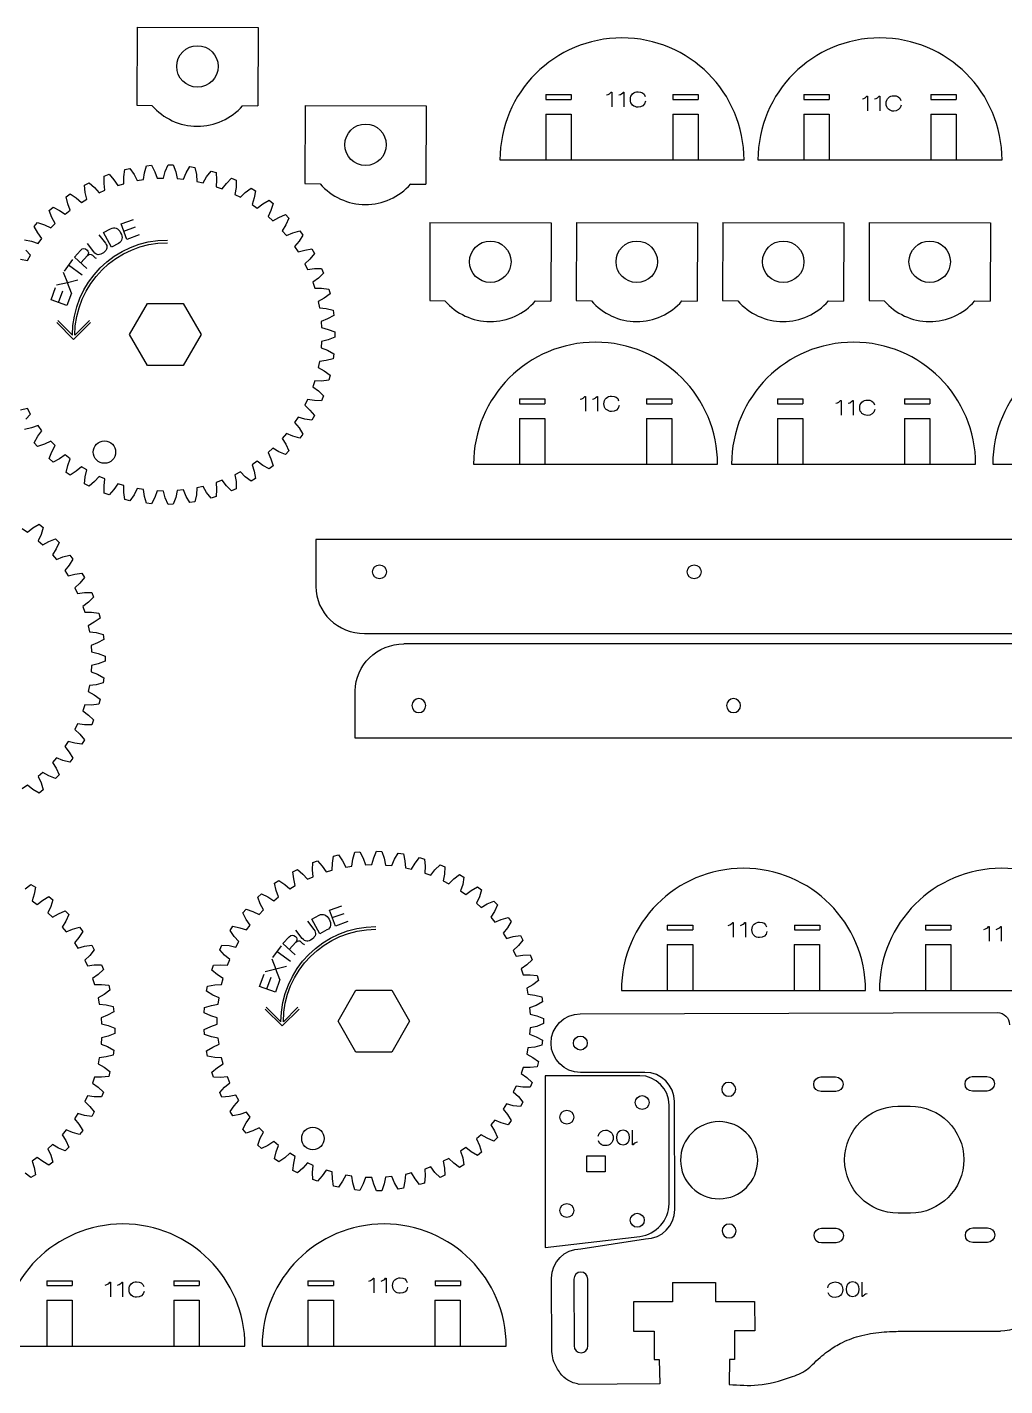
# Model space of a CAD drawing. Header units: millimetres. Extents: x -1146 to -38, y -868 to -122.
# Drawn here: x -364.8 to -164.6, y -868 to -589.7 of the extents above; entities that cross this region are included whole.
import ezdxf

# ---------------------------------------------------------------- set-up
doc = ezdxf.new("R2010")
doc.units = ezdxf.units.MM
doc.layers.add('CUTS', color=1, linetype='Continuous', true_color=0xff0000)
doc.layers.add('TEXT', color=5, linetype='Continuous', true_color=0x0000ff)

msp = doc.modelspace()

# ---------------------------------------------------------------- linework, layer by layer
at = {"layer": 'CUTS', "color": 1, "lineweight": 25, "true_color": 0xff0000}
for p, q in [((-342.33, -589.71), (-342.38, -605.71)), ((-342.33, -589.71), (-317.53, -589.79)), ((-317.53, -589.79), (-317.59, -605.79)), ((-258.59, -603.51), (-253.39, -603.51)), ((-258.59, -603.51), (-258.59, -604.51)), ((-258.19, -603.51), (-253.79, -603.51)), ((-253.39, -603.51), (-253.39, -604.51)), ((-232.56, -603.51), (-227.36, -603.51)), ((-232.56, -603.51), (-232.56, -604.51)), ((-232.16, -603.51), (-227.76, -603.51)), ((-227.36, -603.51), (-227.36, -604.51)), ((-205.74, -603.51), (-200.54, -603.51)), ((-205.74, -603.51), (-205.74, -604.51)), ((-205.34, -603.51), (-200.94, -603.51)), ((-200.54, -603.51), (-200.54, -604.51)), ((-179.71, -603.51), (-174.51, -603.51)), ((-179.71, -603.51), (-179.71, -604.51)), ((-179.31, -603.51), (-174.91, -603.51)), ((-174.51, -603.51), (-174.51, -604.51)), ((-342.38, -605.71), (-339.26, -605.72)), ((-320.71, -605.78), (-317.59, -605.79)), ((-307.89, -605.75), (-307.95, -621.75)), ((-307.89, -605.75), (-283.1, -605.84)), ((-283.1, -605.84), (-283.15, -621.84)), ((-258.59, -604.51), (-253.39, -604.51)), ((-258.19, -604.51), (-253.79, -604.51)), ((-232.56, -604.51), (-227.36, -604.51)), ((-232.16, -604.51), (-227.76, -604.51)), ((-205.74, -604.51), (-200.54, -604.51)), ((-205.34, -604.51), (-200.94, -604.51)), ((-179.71, -604.51), (-174.51, -604.51)), ((-179.31, -604.51), (-174.91, -604.51)), ((-258.59, -607.51), (-253.39, -607.51)), ((-258.59, -607.51), (-258.59, -616.89)), ((-258.19, -607.51), (-253.79, -607.51)), ((-253.39, -607.51), (-253.39, -616.89)), ((-232.59, -607.51), (-227.39, -607.51)), ((-232.59, -607.51), (-232.59, -616.89)), ((-232.19, -607.51), (-227.79, -607.51)), ((-227.39, -607.51), (-227.39, -616.89)), ((-205.74, -607.51), (-200.54, -607.51)), ((-205.74, -607.51), (-205.74, -616.89)), ((-205.34, -607.51), (-200.94, -607.51)), ((-200.54, -607.51), (-200.54, -616.89)), ((-179.74, -607.51), (-174.54, -607.51)), ((-179.74, -607.51), (-179.74, -616.89)), ((-179.34, -607.51), (-174.94, -607.51)), ((-174.54, -607.51), (-174.54, -616.89)), ((-267.99, -616.9), (-217.99, -616.9)), ((-215.14, -616.9), (-165.14, -616.9)), ((-307.95, -621.75), (-304.83, -621.76)), ((-286.28, -621.83), (-283.15, -621.84)), ((-282.33, -629.71), (-282.38, -645.71)), ((-282.33, -629.71), (-257.53, -629.79)), ((-257.53, -629.79), (-257.59, -645.79)), ((-252.33, -629.71), (-252.38, -645.71)), ((-252.33, -629.71), (-227.53, -629.79)), ((-227.53, -629.79), (-227.59, -645.79)), ((-222.33, -629.71), (-222.38, -645.71)), ((-222.33, -629.71), (-197.53, -629.79)), ((-197.53, -629.79), (-197.59, -645.79)), ((-192.33, -629.71), (-192.38, -645.71)), ((-192.33, -629.71), (-167.53, -629.79)), ((-167.53, -629.79), (-167.59, -645.79)), ((-282.38, -645.71), (-279.26, -645.72)), ((-260.71, -645.78), (-257.59, -645.79)), ((-252.38, -645.71), (-249.26, -645.72)), ((-230.71, -645.78), (-227.59, -645.79)), ((-222.38, -645.71), (-219.26, -645.72)), ((-200.71, -645.78), (-197.59, -645.79)), ((-192.38, -645.71), (-189.26, -645.72)), ((-170.71, -645.78), (-167.59, -645.79)), ((-264, -665.83), (-258.8, -665.83)), ((-264, -665.83), (-264, -666.83)), ((-264, -666.83), (-258.8, -666.83)), ((-263.6, -665.83), (-259.2, -665.83)), ((-263.6, -666.83), (-259.2, -666.83)), ((-258.8, -665.83), (-258.8, -666.83)), ((-237.97, -665.83), (-232.77, -665.83)), ((-237.97, -665.83), (-237.97, -666.83)), ((-237.97, -666.83), (-232.77, -666.83)), ((-237.57, -665.83), (-233.17, -665.83)), ((-237.57, -666.83), (-233.17, -666.83)), ((-232.77, -665.83), (-232.77, -666.83)), ((-211.14, -665.83), (-205.94, -665.83)), ((-211.14, -665.83), (-211.14, -666.83)), ((-211.14, -666.83), (-205.94, -666.83)), ((-210.74, -665.83), (-206.34, -665.83)), ((-210.74, -666.83), (-206.34, -666.83)), ((-205.94, -665.83), (-205.94, -666.83)), ((-185.11, -665.83), (-179.91, -665.83)), ((-185.11, -665.83), (-185.11, -666.83)), ((-185.11, -666.83), (-179.91, -666.83)), ((-184.71, -665.83), (-180.31, -665.83)), ((-184.71, -666.83), (-180.31, -666.83)), ((-179.91, -665.83), (-179.91, -666.83)), ((-264, -669.83), (-258.8, -669.83)), ((-264, -669.83), (-264, -679.21)), ((-263.6, -669.83), (-259.2, -669.83)), ((-258.8, -669.83), (-258.8, -679.21)), ((-238, -669.83), (-232.8, -669.83)), ((-238, -669.83), (-238, -679.21)), ((-237.6, -669.83), (-233.2, -669.83)), ((-232.8, -669.83), (-232.8, -679.21)), ((-211.14, -669.83), (-205.94, -669.83)), ((-211.14, -669.83), (-211.14, -679.21)), ((-210.74, -669.83), (-206.34, -669.83)), ((-205.94, -669.83), (-205.94, -679.21)), ((-185.14, -669.83), (-179.94, -669.83)), ((-185.14, -669.83), (-185.14, -679.21)), ((-184.74, -669.83), (-180.34, -669.83)), ((-179.94, -669.83), (-179.94, -679.21)), ((-273.4, -679.22), (-223.4, -679.22)), ((-220.54, -679.22), (-170.54, -679.22)), ((-167.03, -679.22), (-117.03, -679.22)), ((-55.74, -716.01), (-287.65, -716.01)), ((-233.7, -773.58), (-228.5, -773.58)), ((-233.7, -773.58), (-233.7, -774.58)), ((-233.7, -774.58), (-228.5, -774.58)), ((-233.3, -773.58), (-228.9, -773.58)), ((-233.3, -774.58), (-228.9, -774.58)), ((-228.5, -773.58), (-228.5, -774.58)), ((-207.67, -773.58), (-202.47, -773.58)), ((-207.67, -773.58), (-207.67, -774.58)), ((-207.67, -774.58), (-202.47, -774.58)), ((-207.27, -773.58), (-202.87, -773.58)), ((-207.27, -774.58), (-202.87, -774.58)), ((-202.47, -773.58), (-202.47, -774.58)), ((-180.84, -773.58), (-175.64, -773.58)), ((-180.84, -773.58), (-180.84, -774.58)), ((-180.84, -774.58), (-175.64, -774.58)), ((-180.44, -773.58), (-176.04, -773.58)), ((-180.44, -774.58), (-176.04, -774.58)), ((-175.64, -773.58), (-175.64, -774.58)), ((-233.7, -777.58), (-228.5, -777.58)), ((-233.7, -777.58), (-233.7, -786.96)), ((-233.3, -777.58), (-228.9, -777.58)), ((-228.5, -777.58), (-228.5, -786.96)), ((-207.7, -777.58), (-202.5, -777.58)), ((-207.7, -777.58), (-207.7, -786.96)), ((-207.3, -777.58), (-202.9, -777.58)), ((-202.5, -777.58), (-202.5, -786.96)), ((-180.84, -777.58), (-175.64, -777.58)), ((-180.84, -777.58), (-180.84, -786.96)), ((-180.44, -777.58), (-176.04, -777.58)), ((-175.64, -777.58), (-175.64, -786.96)), ((-243.1, -786.97), (-193.1, -786.97)), ((-190.24, -786.97), (-140.24, -786.97)), ((-251.54, -791.76), (-166.09, -791.53)), ((-360.82, -846.42), (-355.62, -846.42)), ((-360.82, -846.42), (-360.82, -847.42)), ((-360.82, -847.42), (-355.62, -847.42)), ((-360.42, -846.42), (-356.02, -846.42)), ((-360.42, -847.42), (-356.02, -847.42)), ((-355.62, -846.42), (-355.62, -847.42)), ((-334.79, -846.42), (-329.59, -846.42)), ((-334.79, -846.42), (-334.79, -847.42)), ((-334.79, -847.42), (-329.59, -847.42)), ((-334.39, -846.42), (-329.99, -846.42)), ((-334.39, -847.42), (-329.99, -847.42)), ((-329.59, -846.42), (-329.59, -847.42)), ((-307.31, -846.42), (-302.11, -846.42)), ((-307.31, -846.42), (-307.31, -847.42)), ((-307.31, -847.42), (-302.11, -847.42)), ((-306.91, -846.42), (-302.51, -846.42)), ((-306.91, -847.42), (-302.51, -847.42)), ((-302.11, -846.42), (-302.11, -847.42)), ((-281.28, -846.42), (-276.08, -846.42)), ((-281.28, -846.42), (-281.28, -847.42)), ((-281.28, -847.42), (-276.08, -847.42)), ((-280.88, -846.42), (-276.48, -846.42)), ((-280.88, -847.42), (-276.48, -847.42)), ((-276.08, -846.42), (-276.08, -847.42)), ((-232.62, -846.79), (-223.82, -846.76)), ((-232.62, -846.78), (-232.61, -850.73)), ((-223.82, -846.76), (-223.81, -850.7)), ((-360.82, -850.42), (-355.62, -850.42)), ((-360.82, -850.42), (-360.82, -859.8)), ((-360.42, -850.42), (-356.02, -850.42)), ((-355.62, -850.42), (-355.62, -859.8)), ((-334.82, -850.42), (-329.62, -850.42)), ((-334.82, -850.42), (-334.82, -859.8)), ((-334.42, -850.42), (-330.02, -850.42)), ((-329.62, -850.42), (-329.62, -859.8)), ((-307.31, -850.42), (-302.11, -850.42)), ((-307.31, -850.42), (-307.31, -859.8)), ((-306.91, -850.42), (-302.51, -850.42)), ((-302.11, -850.42), (-302.11, -859.8)), ((-281.31, -850.42), (-276.11, -850.42)), ((-281.31, -850.42), (-281.31, -859.8)), ((-280.91, -850.42), (-276.51, -850.42)), ((-276.11, -850.42), (-276.11, -859.8)), ((-232.61, -850.73), (-240.61, -850.76)), ((-240.61, -850.76), (-240.6, -856.76)), ((-223.81, -850.7), (-215.81, -850.67)), ((-215.81, -850.67), (-215.8, -856.68)), ((-240.6, -856.76), (-236.43, -856.75)), ((-236.43, -856.75), (-236.43, -862.59)), ((-215.8, -856.68), (-219.95, -856.7)), ((-219.95, -856.7), (-219.95, -862.55)), ((-185.99, -856.79), (-165.45, -856.77)), ((-370.22, -859.81), (-320.22, -859.81)), ((-316.71, -859.81), (-266.71, -859.81)), ((-257.38, -860.95), (-257.39, -860.51)), ((-219.95, -862.55), (-220.98, -862.57)), ((-236.43, -862.59), (-235.38, -862.59)), ((-235.38, -862.59), (-235.25, -867.55)), ((-220.98, -862.57), (-221, -867.67)), ((-243.95, -867.62), (-251.79, -867.66)), ((-235.25, -867.55), (-243.95, -867.62))]:
    msp.add_line(p, q, dxfattribs=at)
for points in [[(-365.41, -633.25), (-363.96, -633.54), (-362.61, -634), (-361.85, -632.98), (-362.68, -631.82), (-363.37, -630.52), (-362.69, -629.71), (-361.29, -630.19), (-360.02, -630.82), (-359.13, -629.91), (-359.8, -628.66), (-360.32, -627.27), (-359.54, -626.56), (-358.21, -627.22), (-357.03, -628), (-356.03, -627.21), (-356.54, -625.88), (-356.88, -624.44), (-356.01, -623.84), (-354.78, -624.65), (-353.71, -625.59), (-352.62, -624.92), (-352.95, -623.54), (-353.1, -622.07), (-352.17, -621.58), (-351.05, -622.55), (-350.11, -623.62), (-348.94, -623.1), (-349.09, -621.69), (-349.06, -620.21), (-348.07, -619.84), (-347.08, -620.95), (-346.28, -622.12), (-345.06, -621.76), (-345.03, -620.34), (-344.81, -618.87), (-343.78, -618.64), (-342.94, -619.86), (-342.3, -621.13), (-341.04, -620.92), (-340.83, -619.52), (-340.42, -618.1), (-339.37, -617.99), (-338.69, -619.31), (-338.22, -620.65), (-336.94, -620.61), (-336.55, -619.24), (-335.96, -617.88), (-334.91, -617.92), (-334.41, -619.31), (-334.11, -620.7), (-332.84, -620.82), (-332.28, -619.52), (-331.52, -618.25), (-330.48, -618.41), (-330.16, -619.86), (-330.05, -621.28), (-328.8, -621.56), (-328.08, -620.34), (-327.16, -619.17), (-326.15, -619.47), (-326.02, -620.95), (-326.09, -622.37), (-324.89, -622.81), (-324.01, -621.69), (-322.96, -620.65), (-321.99, -621.07), (-322.05, -622.55), (-322.3, -623.95), (-321.16, -624.54), (-320.16, -623.54), (-318.98, -622.65), (-318.07, -623.19), (-318.32, -624.65), (-318.74, -626.01), (-317.7, -626.74), (-316.57, -625.88), (-315.28, -625.14), (-314.46, -625.8), (-314.89, -627.22), (-315.48, -628.51), (-314.54, -629.37), (-313.31, -628.66), (-311.94, -628.09), (-311.21, -628.85), (-311.82, -630.19), (-312.57, -631.4), (-311.74, -632.37), (-310.43, -631.82), (-309, -631.44), (-308.37, -632.28), (-309.15, -633.54), (-310.05, -634.64), (-309.35, -635.71), (-307.98, -635.34), (-306.51, -635.13), (-305.99, -636.05), (-306.93, -637.2), (-307.96, -638.18), (-307.4, -639.33), (-306, -639.13), (-304.52, -639.12), (-304.12, -640.1), (-305.19, -641.12), (-306.34, -641.95), (-305.94, -643.17), (-304.52, -643.15), (-303.05, -643.33), (-302.78, -644.35), (-303.98, -645.22), (-305.22, -645.91), (-304.98, -647.16), (-303.57, -647.33), (-302.13, -647.69), (-302, -648.74), (-303.29, -649.45), (-304.62, -649.97), (-304.53, -651.24), (-303.16, -651.59), (-301.78, -652.13)], [(-366.18, -637.2), (-364.79, -637.49), (-364.16, -636.38), (-365.13, -635.34)], [(-340.2, -659.01), (-343.87, -652.66), (-340.2, -646.31), (-332.87, -646.31), (-329.2, -652.66), (-332.87, -659.01), (-340.2, -659.01), (-340.2, -659.01)], [(-301.78, -652.13), (-301.78, -653.19), (-303.16, -653.73), (-304.53, -654.07), (-304.62, -655.35), (-303.29, -655.87), (-302, -656.58), (-302.13, -657.63), (-303.57, -657.99), (-304.98, -658.16), (-305.22, -659.41), (-303.98, -660.09), (-302.78, -660.97), (-303.05, -661.99), (-304.52, -662.17), (-305.94, -662.15), (-306.34, -663.36), (-305.19, -664.2), (-304.12, -665.22), (-304.52, -666.2), (-306, -666.18), (-307.4, -665.99), (-307.96, -667.14), (-306.93, -668.11), (-305.99, -669.26), (-306.51, -670.18), (-307.98, -669.98), (-309.35, -669.6), (-310.05, -670.67), (-309.15, -671.78), (-308.37, -673.03), (-309, -673.88), (-310.43, -673.49), (-311.74, -672.94), (-312.57, -673.92), (-311.82, -675.12), (-311.21, -676.47), (-311.94, -677.23), (-313.31, -676.66), (-314.54, -675.95), (-315.48, -676.81), (-314.89, -678.1), (-314.46, -679.52), (-315.28, -680.18), (-316.57, -679.44), (-317.7, -678.57), (-318.74, -679.31), (-318.32, -680.66), (-318.07, -682.12), (-318.98, -682.67), (-320.16, -681.77), (-321.16, -680.77), (-322.3, -681.36), (-322.05, -682.76), (-321.99, -684.24), (-322.96, -684.67), (-324.01, -683.63), (-324.89, -682.51), (-326.09, -682.95), (-326.02, -684.37), (-326.15, -685.84), (-327.16, -686.14), (-328.08, -684.98), (-328.8, -683.76), (-330.05, -684.04), (-330.16, -685.46), (-330.48, -686.9), (-331.52, -687.07), (-332.28, -685.8), (-332.84, -684.49), (-334.11, -684.62), (-334.41, -686), (-334.91, -687.4), (-335.96, -687.43), (-336.55, -686.07), (-336.94, -684.71), (-338.22, -684.66), (-338.69, -686), (-339.37, -687.32), (-340.42, -687.22), (-340.83, -685.8), (-341.04, -684.39), (-342.3, -684.19), (-342.94, -685.46), (-343.78, -686.68), (-344.81, -686.44), (-345.03, -684.98), (-345.06, -683.56), (-346.28, -683.2), (-347.08, -684.37), (-348.07, -685.47), (-349.06, -685.11), (-349.09, -683.63), (-348.94, -682.22), (-350.11, -681.7), (-351.05, -682.76), (-352.17, -683.73), (-353.1, -683.24), (-352.95, -681.77), (-352.62, -680.39), (-353.71, -679.73), (-354.78, -680.66), (-356.01, -681.48), (-356.88, -680.88), (-356.54, -679.44), (-356.03, -678.11), (-357.03, -677.31), (-358.21, -678.1), (-359.54, -678.76), (-360.32, -678.05), (-359.8, -676.66), (-359.13, -675.41), (-360.02, -674.49), (-361.29, -675.12), (-362.69, -675.6), (-363.37, -674.8), (-362.68, -673.49), (-361.85, -672.34), (-362.61, -671.31), (-363.96, -671.78), (-365.41, -672.07)], [(-365.13, -669.98), (-364.16, -668.94), (-364.79, -667.83), (-366.18, -668.11)], [(-365.85, -692.38), (-364.8, -693.11), (-363.67, -692.25), (-362.39, -691.51), (-361.57, -692.17), (-362, -693.59), (-362.59, -694.88), (-361.64, -695.74), (-360.41, -695.03), (-359.05, -694.46), (-358.31, -695.22), (-358.92, -696.56), (-359.67, -697.77), (-358.84, -698.74), (-357.54, -698.2), (-356.11, -697.81), (-355.47, -698.65), (-356.25, -699.91), (-357.15, -701.01), (-356.45, -702.08), (-355.08, -701.71), (-353.62, -701.51), (-353.1, -702.43), (-354.03, -703.57), (-355.07, -704.55), (-354.51, -705.7), (-353.1, -705.5), (-351.62, -705.49), (-351.23, -706.47), (-352.3, -707.49), (-353.45, -708.33), (-353.05, -709.54), (-351.63, -709.52), (-350.16, -709.7), (-349.89, -710.72), (-351.08, -711.59), (-352.33, -712.28), (-352.08, -713.53), (-350.67, -713.7), (-349.24, -714.06), (-349.1, -715.11), (-350.4, -715.82), (-351.72, -716.34), (-351.64, -717.61), (-350.26, -717.96), (-348.89, -718.5)], [(-94.32, -694.6), (-101.93, -694.6), (-305.71, -694.6)], [(-295.71, -713.88), (-63.8, -713.88), (-63.8, -707.19), (-63.8, -707.18)], [(-348.89, -718.5), (-348.89, -719.56), (-350.26, -720.1), (-351.64, -720.44), (-351.72, -721.72), (-350.4, -722.24), (-349.1, -722.95), (-349.24, -724), (-350.67, -724.36), (-352.08, -724.53), (-352.33, -725.78), (-351.08, -726.46), (-349.89, -727.34), (-350.16, -728.36), (-351.63, -728.54), (-353.05, -728.52), (-353.45, -729.73), (-352.3, -730.57), (-351.23, -731.59), (-351.62, -732.57), (-353.1, -732.55), (-354.51, -732.36), (-355.07, -733.51), (-354.03, -734.48), (-353.1, -735.63), (-353.62, -736.55), (-355.08, -736.35), (-356.45, -735.98), (-357.15, -737.05), (-356.25, -738.15), (-355.47, -739.4), (-356.11, -740.25), (-357.54, -739.86), (-358.84, -739.31), (-359.67, -740.29), (-358.92, -741.49), (-358.31, -742.84), (-359.05, -743.6), (-360.41, -743.03), (-361.64, -742.32), (-362.59, -743.18), (-362, -744.47), (-361.57, -745.89), (-362.39, -746.55), (-363.67, -745.81), (-364.8, -744.95), (-365.85, -745.68)], [(-86.26, -735.29), (-93.87, -735.29), (-297.65, -735.29)], [(-259.07, -792.73), (-259.07, -793.78), (-260.45, -794.33), (-261.83, -794.67), (-261.91, -795.94), (-260.59, -796.46), (-259.29, -797.18), (-259.42, -798.22), (-260.86, -798.59), (-262.27, -798.75), (-262.51, -800.01), (-261.27, -800.69), (-260.07, -801.56), (-260.34, -802.59), (-261.81, -802.76), (-263.23, -802.74), (-263.64, -803.96), (-262.49, -804.79), (-261.42, -805.81), (-261.81, -806.79), (-263.29, -806.78), (-264.7, -806.58), (-265.25, -807.73), (-264.22, -808.71), (-263.29, -809.86), (-263.81, -810.78), (-265.27, -810.58), (-266.64, -810.2), (-267.34, -811.27), (-266.44, -812.37), (-265.66, -813.63), (-266.29, -814.47), (-267.72, -814.09), (-269.03, -813.54), (-269.86, -814.51), (-269.11, -815.72), (-268.5, -817.07), (-269.23, -817.82), (-270.6, -817.26), (-271.83, -816.55), (-272.78, -817.4), (-272.19, -818.7), (-271.75, -820.11), (-272.58, -820.77), (-273.86, -820.03), (-274.99, -819.17), (-276.04, -819.9), (-275.62, -821.26), (-275.37, -822.72), (-276.27, -823.26), (-277.45, -822.37), (-278.46, -821.37), (-279.59, -821.96), (-279.35, -823.36), (-279.29, -824.84), (-280.25, -825.26), (-281.31, -824.23), (-282.18, -823.11), (-283.38, -823.55), (-283.32, -824.97), (-283.45, -826.44), (-284.46, -826.74), (-285.37, -825.58), (-286.09, -824.35), (-287.34, -824.64), (-287.46, -826.05), (-287.77, -827.5), (-288.82, -827.67), (-289.57, -826.39), (-290.13, -825.09), (-291.41, -825.21), (-291.71, -826.6), (-292.2, -827.99), (-293.26, -828.03), (-293.85, -826.67), (-294.23, -825.3), (-295.51, -825.26), (-295.99, -826.6), (-296.66, -827.92), (-297.71, -827.82), (-298.12, -826.39), (-298.33, -824.99), (-299.59, -824.78), (-300.23, -826.05), (-301.07, -827.27), (-302.1, -827.04), (-302.32, -825.58), (-302.35, -824.16), (-303.58, -823.79), (-304.38, -824.97), (-305.36, -826.07), (-306.35, -825.71), (-306.38, -824.23), (-306.23, -822.81), (-307.4, -822.3), (-308.34, -823.36), (-309.46, -824.33), (-310.4, -823.84), (-310.24, -822.37), (-309.91, -820.99), (-311, -820.32), (-312.07, -821.26), (-313.31, -822.08), (-314.17, -821.47), (-313.83, -820.03), (-313.33, -818.71), (-314.32, -817.91), (-315.51, -818.7), (-316.83, -819.35), (-317.61, -818.64), (-317.09, -817.26), (-316.42, -816.01), (-317.31, -815.09), (-318.58, -815.72), (-319.98, -816.2), (-320.67, -815.39), (-319.97, -814.09), (-319.14, -812.93), (-319.91, -811.91), (-321.25, -812.37), (-322.7, -812.67), (-323.28, -811.78), (-322.42, -810.58), (-321.45, -809.54), (-322.08, -808.42), (-323.47, -808.71), (-324.95, -808.82), (-325.4, -807.87), (-324.4, -806.78), (-323.31, -805.87), (-323.79, -804.69), (-325.2, -804.79), (-326.68, -804.71), (-327.01, -803.71), (-325.88, -802.76), (-324.68, -802), (-325, -800.76), (-326.42, -800.69), (-327.88, -800.42), (-328.08, -799.38), (-326.83, -798.59), (-325.54, -797.99), (-325.71, -796.72), (-327.11, -796.46), (-328.51, -796.01), (-328.58, -794.95), (-327.24, -794.33), (-325.89, -793.89), (-325.89, -792.61), (-327.24, -792.18), (-328.58, -791.55), (-328.51, -790.5), (-327.11, -790.04), (-325.71, -789.79), (-325.54, -788.52), (-326.83, -787.92), (-328.08, -787.12), (-327.88, -786.09), (-326.42, -785.82), (-325, -785.74), (-324.68, -784.51), (-325.88, -783.75), (-327.01, -782.8), (-326.68, -781.8), (-325.2, -781.71), (-323.79, -781.82), (-323.31, -780.64), (-324.4, -779.73), (-325.4, -778.64), (-324.95, -777.69), (-323.47, -777.8), (-322.08, -778.09), (-321.45, -776.97), (-322.42, -775.93), (-323.28, -774.73), (-322.7, -773.84), (-321.25, -774.14), (-319.91, -774.6), (-319.14, -773.58), (-319.97, -772.42), (-320.67, -771.11), (-319.98, -770.31), (-318.58, -770.79), (-317.31, -771.42), (-316.42, -770.5), (-317.09, -769.25), (-317.61, -767.87), (-316.83, -767.16), (-315.51, -767.81), (-314.32, -768.6), (-313.33, -767.8), (-313.83, -766.48), (-314.17, -765.04), (-313.31, -764.43), (-312.07, -765.25), (-311, -766.18), (-309.91, -765.52), (-310.24, -764.14), (-310.4, -762.67), (-309.46, -762.18), (-308.34, -763.15), (-307.4, -764.21), (-306.23, -763.69), (-306.38, -762.28), (-306.35, -760.8), (-305.36, -760.44), (-304.38, -761.54), (-303.58, -762.72), (-302.35, -762.35), (-302.32, -760.93), (-302.1, -759.47), (-301.07, -759.23), (-300.23, -760.46), (-299.59, -761.72), (-298.33, -761.52), (-298.12, -760.11), (-297.71, -758.69), (-296.66, -758.59), (-295.99, -759.91), (-295.51, -761.25), (-294.23, -761.21), (-293.85, -759.84), (-293.26, -758.48), (-292.2, -758.51), (-291.71, -759.91), (-291.41, -761.3), (-290.13, -761.42), (-289.57, -760.11), (-288.82, -758.84), (-287.77, -759.01), (-287.46, -760.46), (-287.34, -761.87), (-286.09, -762.16), (-285.37, -760.93), (-284.46, -759.77), (-283.45, -760.07), (-283.32, -761.54), (-283.38, -762.96), (-282.18, -763.4), (-281.31, -762.28), (-280.25, -761.24), (-279.29, -761.67), (-279.35, -763.15), (-279.59, -764.55), (-278.46, -765.14), (-277.45, -764.14), (-276.27, -763.24), (-275.37, -763.79), (-275.62, -765.25), (-276.04, -766.61), (-274.99, -767.34), (-273.86, -766.48), (-272.58, -765.74), (-271.75, -766.4), (-272.19, -767.81), (-272.78, -769.1), (-271.83, -769.96), (-270.6, -769.25), (-269.23, -768.68), (-268.5, -769.44), (-269.11, -770.79), (-269.86, -772), (-269.03, -772.97), (-267.72, -772.42), (-266.29, -772.03), (-265.66, -772.88), (-266.44, -774.14), (-267.34, -775.24), (-266.64, -776.31), (-265.27, -775.93), (-263.81, -775.73), (-263.29, -776.65), (-264.22, -777.8), (-265.25, -778.77), (-264.7, -779.93), (-263.29, -779.73), (-261.81, -779.72), (-261.42, -780.69), (-262.49, -781.71), (-263.64, -782.55), (-263.23, -783.76), (-261.81, -783.75), (-260.34, -783.92), (-260.07, -784.94), (-261.27, -785.82), (-262.51, -786.5), (-262.27, -787.76), (-260.86, -787.92), (-259.42, -788.28), (-259.29, -789.33), (-260.59, -790.04), (-261.91, -790.56), (-261.83, -791.84), (-260.45, -792.18), (-259.07, -792.73)], [(-365.25, -766.15), (-364.07, -765.25), (-363.16, -765.8), (-363.41, -767.26), (-363.83, -768.61), (-362.79, -769.35), (-361.66, -768.48), (-360.37, -767.75), (-359.55, -768.4), (-359.98, -769.82), (-360.57, -771.11), (-359.63, -771.97), (-358.4, -771.26), (-357.03, -770.69), (-356.3, -771.45), (-356.91, -772.8), (-357.66, -774), (-356.83, -774.98), (-355.52, -774.43), (-354.09, -774.04), (-353.46, -774.89), (-354.24, -776.15), (-355.14, -777.24), (-354.44, -778.32), (-353.07, -777.94), (-351.6, -777.74), (-351.08, -778.66), (-352.02, -779.81), (-353.05, -780.78), (-352.49, -781.93), (-351.09, -781.74), (-349.61, -781.72), (-349.21, -782.7), (-350.28, -783.72), (-351.43, -784.56), (-351.03, -785.77), (-349.61, -785.75), (-348.14, -785.93), (-347.87, -786.95), (-349.07, -787.83), (-350.31, -788.51), (-350.07, -789.76), (-348.66, -789.93), (-347.22, -790.29), (-347.09, -791.34), (-348.38, -792.05), (-349.71, -792.57), (-349.62, -793.85), (-348.25, -794.19), (-346.87, -794.73)], [(-297.49, -799.6), (-301.16, -793.25), (-297.49, -786.9), (-290.16, -786.9), (-286.5, -793.25), (-290.16, -799.6), (-297.49, -799.6), (-297.49, -799.6)], [(-346.87, -794.73), (-346.87, -795.79), (-348.25, -796.33), (-349.62, -796.68), (-349.71, -797.95), (-348.38, -798.47), (-347.09, -799.19), (-347.22, -800.23), (-348.66, -800.59), (-350.07, -800.76), (-350.31, -802.01), (-349.07, -802.7), (-347.87, -803.57), (-348.14, -804.59), (-349.61, -804.77), (-351.03, -804.75), (-351.43, -805.97), (-350.28, -806.8), (-349.21, -807.82), (-349.61, -808.8), (-351.09, -808.79), (-352.49, -808.59), (-353.05, -809.74), (-352.02, -810.72), (-351.08, -811.87), (-351.6, -812.79), (-353.07, -812.58), (-354.44, -812.21), (-355.14, -813.28), (-354.24, -814.38), (-353.46, -815.64), (-354.09, -816.48), (-355.52, -816.09), (-356.83, -815.55), (-357.66, -816.52), (-356.91, -817.73), (-356.3, -819.07), (-357.03, -819.83), (-358.4, -819.26), (-359.63, -818.55), (-360.57, -819.41), (-359.98, -820.7), (-359.55, -822.12), (-360.37, -822.78), (-361.66, -822.04), (-362.79, -821.18), (-363.83, -821.91), (-363.41, -823.27), (-363.16, -824.72), (-364.07, -825.27), (-365.25, -824.38)], [(-238.28, -803.76), (-251.51, -803.77)], [(-239.34, -804.44), (-258.71, -804.5), (-258.71, -839.61), (-239.31, -837.37)], [(-202.23, -804.69), (-199.22, -804.68), (-199.22, -804.68)], [(-171.23, -804.6), (-168.22, -804.6), (-168.22, -804.6)], [(-199.21, -807.68), (-202.22, -807.69)], [(-168.21, -807.6), (-171.22, -807.6)], [(-233.35, -830.67), (-233.35, -810.45), (-233.35, -810.45)], [(-233.35, -830.67), (-233.35, -810.45), (-233.35, -810.45)], [(-232.16, -831.84), (-232.26, -809.74)], [(-186.45, -810.7), (-183.95, -810.69), (-183.95, -810.69)], [(-250.22, -821.58), (-250.22, -820.86), (-246.42, -820.86), (-246.42, -824.16), (-250.22, -824.16), (-250.22, -821.58), (-250.22, -821.58)], [(-183.89, -832.59), (-186.39, -832.6)], [(-202.14, -835.69), (-199.13, -835.68), (-199.13, -835.68)], [(-171.14, -835.6), (-168.13, -835.6), (-168.13, -835.6)], [(-251.45, -839.88), (-238.14, -837.85)], [(-199.12, -838.68), (-202.13, -838.69)], [(-168.12, -838.6), (-171.13, -838.6)], [(-257.39, -860.51), (-257.43, -845.9)], [(-252.85, -846.09), (-252.81, -859.75), (-252.81, -859.75)], [(-249.96, -859.75), (-250, -846.08)]]:
    msp.add_lwpolyline(points, dxfattribs=at)
for centre in [(-329.96, -597.75), (-295.52, -613.79), (-269.96, -637.75), (-239.96, -637.75), (-209.96, -637.75), (-179.96, -637.75)]:
    msp.add_circle(centre, 4.25, dxfattribs=at)
for centre in [(-329.96, -597.75), (-295.52, -613.79), (-269.96, -637.75), (-239.96, -637.75), (-209.96, -637.75), (-179.96, -637.75)]:
    msp.add_arc(centre, 12.25, 220.5677, 319.0221, dxfattribs=at)
for points in [[(-242.99, -591.9), (-256.8, -591.9), (-267.99, -603.09), (-267.99, -616.9)], [(-217.99, -616.9), (-217.99, -603.09), (-229.18, -591.9), (-242.99, -591.9)], [(-190.14, -591.9), (-203.94, -591.9), (-215.14, -603.09), (-215.14, -616.9)], [(-165.14, -616.9), (-165.14, -603.09), (-176.33, -591.9), (-190.14, -591.9)], [(-248.4, -654.22), (-262.21, -654.22), (-273.4, -665.42), (-273.4, -679.22)], [(-223.4, -679.22), (-223.4, -665.42), (-234.59, -654.22), (-248.4, -654.22)], [(-195.54, -654.22), (-209.35, -654.22), (-220.54, -665.42), (-220.54, -679.22)], [(-170.54, -679.22), (-170.54, -665.42), (-181.74, -654.22), (-195.54, -654.22)], [(-142.03, -654.22), (-155.84, -654.22), (-167.03, -665.42), (-167.03, -679.22)], [(-351.31, -676.72), (-351.31, -675.45), (-350.28, -674.42), (-349.01, -674.42)], [(-349.01, -674.42), (-347.74, -674.42), (-346.71, -675.45), (-346.71, -676.72)], [(-349.01, -679.02), (-350.28, -679.02), (-351.31, -677.99), (-351.31, -676.72)], [(-346.71, -676.72), (-346.71, -677.99), (-347.74, -679.02), (-349.01, -679.02)], [(-305.71, -694.6), (-305.71, -694.6), (-305.71, -698.94), (-305.71, -704.24)], [(-294.09, -701.25), (-294.09, -700.46), (-293.45, -699.82), (-292.66, -699.82)], [(-292.66, -699.82), (-291.88, -699.82), (-291.24, -700.46), (-291.24, -701.25)], [(-229.61, -701.25), (-229.61, -700.46), (-228.98, -699.82), (-228.19, -699.82)], [(-228.19, -699.82), (-227.4, -699.82), (-226.77, -700.46), (-226.77, -701.25)], [(-292.66, -702.67), (-293.45, -702.67), (-294.09, -702.03), (-294.09, -701.25)], [(-291.24, -701.25), (-291.24, -702.03), (-291.88, -702.67), (-292.66, -702.67)], [(-228.19, -702.67), (-228.98, -702.67), (-229.61, -702.03), (-229.61, -701.25)], [(-226.77, -701.25), (-226.77, -702.03), (-227.4, -702.67), (-228.19, -702.67)], [(-305.71, -704.24), (-305.71, -709.55), (-301.21, -713.88), (-295.71, -713.88)], [(-297.65, -725.65), (-297.65, -720.34), (-293.15, -716.01), (-287.65, -716.01)], [(-297.65, -735.29), (-297.65, -735.29), (-297.65, -730.95), (-297.65, -725.65)], [(-284.6, -727.22), (-285.39, -727.22), (-286.03, -727.86), (-286.03, -728.65)], [(-286.03, -728.65), (-286.03, -729.43), (-285.39, -730.07), (-284.6, -730.07)], [(-283.18, -728.65), (-283.18, -727.86), (-283.81, -727.22), (-284.6, -727.22)], [(-284.6, -730.07), (-283.81, -730.07), (-283.18, -729.43), (-283.18, -728.65)], [(-220.13, -727.22), (-220.92, -727.22), (-221.55, -727.86), (-221.55, -728.65)], [(-221.55, -728.65), (-221.55, -729.43), (-220.92, -730.07), (-220.13, -730.07)], [(-218.7, -728.65), (-218.7, -727.86), (-219.34, -727.22), (-220.13, -727.22)], [(-220.13, -730.07), (-219.34, -730.07), (-218.7, -729.43), (-218.7, -728.65)], [(-218.1, -761.97), (-231.9, -761.97), (-243.1, -773.16), (-243.1, -786.97)], [(-193.1, -786.97), (-193.1, -773.16), (-204.29, -761.97), (-218.1, -761.97)], [(-165.24, -761.97), (-179.05, -761.97), (-190.24, -773.16), (-190.24, -786.97)], [(-140.24, -786.97), (-140.24, -773.16), (-151.43, -761.97), (-165.24, -761.97)], [(-257.52, -797.79), (-257.53, -794.48), (-254.85, -791.77), (-251.54, -791.76)], [(-166.09, -791.53), (-164.73, -791.52), (-163.62, -792.63), (-163.62, -793.99)], [(-251.51, -803.77), (-254.82, -803.78), (-257.51, -801.1), (-257.52, -797.79)], [(-252.94, -797.76), (-252.94, -796.97), (-252.3, -796.33), (-251.51, -796.33)], [(-251.51, -799.18), (-252.3, -799.18), (-252.94, -798.55), (-252.94, -797.76)], [(-251.51, -796.33), (-250.73, -796.33), (-250.09, -796.97), (-250.09, -797.76)], [(-250.09, -797.76), (-250.09, -798.55), (-250.73, -799.18), (-251.51, -799.18)], [(-232.26, -809.74), (-232.27, -806.43), (-234.96, -803.75), (-238.28, -803.76)], [(-233.35, -810.45), (-233.35, -807.14), (-236.03, -804.45), (-239.34, -804.44)], [(-221.13, -805.81), (-221.92, -805.81), (-222.56, -806.45), (-222.56, -807.24)], [(-219.7, -807.23), (-219.71, -806.44), (-220.35, -805.81), (-221.13, -805.81)], [(-203.72, -806.19), (-203.72, -805.36), (-203.05, -804.69), (-202.23, -804.69)], [(-202.22, -807.69), (-203.05, -807.69), (-203.72, -807.02), (-203.72, -806.19)], [(-199.22, -804.68), (-198.39, -804.68), (-197.71, -805.35), (-197.71, -806.18)], [(-197.71, -806.18), (-197.71, -807.01), (-198.38, -807.68), (-199.21, -807.68)], [(-172.72, -806.11), (-172.72, -805.28), (-172.06, -804.61), (-171.23, -804.6)], [(-171.22, -807.6), (-172.05, -807.61), (-172.72, -806.94), (-172.72, -806.11)], [(-168.22, -804.6), (-167.39, -804.59), (-166.71, -805.26), (-166.71, -806.09)], [(-166.71, -806.09), (-166.71, -806.92), (-167.38, -807.59), (-168.21, -807.6)], [(-240.28, -809.95), (-240.28, -809.16), (-239.64, -808.52), (-238.86, -808.52)], [(-238.86, -808.52), (-238.07, -808.52), (-237.43, -809.16), (-237.43, -809.95)], [(-222.56, -807.24), (-222.55, -808.03), (-221.91, -808.66), (-221.13, -808.66)], [(-221.13, -808.66), (-220.34, -808.66), (-219.7, -808.02), (-219.7, -807.23)], [(-255.7, -812.95), (-255.7, -812.16), (-255.06, -811.52), (-254.28, -811.52)], [(-254.28, -811.52), (-253.49, -811.52), (-252.85, -812.16), (-252.85, -812.95)], [(-238.86, -811.37), (-239.64, -811.37), (-240.28, -810.73), (-240.28, -809.95)], [(-237.43, -809.95), (-237.43, -810.73), (-238.07, -811.37), (-238.86, -811.37)], [(-197.38, -821.68), (-197.39, -815.63), (-192.5, -810.71), (-186.45, -810.7)], [(-183.95, -810.69), (-177.91, -810.67), (-172.99, -815.56), (-172.97, -821.61)], [(-308.6, -817.32), (-308.6, -816.05), (-307.57, -815.01), (-306.3, -815.01)], [(-306.3, -815.01), (-305.03, -815.01), (-304, -816.05), (-304, -817.32)], [(-254.28, -814.37), (-255.06, -814.37), (-255.7, -813.73), (-255.7, -812.95)], [(-252.85, -812.95), (-252.85, -813.73), (-253.49, -814.37), (-254.28, -814.37)], [(-223.11, -813.85), (-227.47, -813.86), (-231, -817.4), (-230.99, -821.77)], [(-215.19, -821.72), (-215.2, -817.36), (-218.75, -813.83), (-223.11, -813.85)], [(-306.3, -819.62), (-307.57, -819.62), (-308.6, -818.59), (-308.6, -817.32)], [(-304, -817.32), (-304, -818.59), (-305.03, -819.62), (-306.3, -819.62)], [(-230.99, -821.77), (-230.98, -826.13), (-227.43, -829.66), (-223.07, -829.65)], [(-223.07, -829.65), (-218.71, -829.63), (-215.18, -826.09), (-215.19, -821.72)], [(-186.39, -832.6), (-192.44, -832.61), (-197.36, -827.72), (-197.38, -821.68)], [(-172.97, -821.61), (-172.96, -827.66), (-177.85, -832.57), (-183.89, -832.59)], [(-255.7, -832.05), (-255.7, -831.26), (-255.06, -830.62), (-254.28, -830.62)], [(-254.28, -830.62), (-253.49, -830.62), (-252.85, -831.26), (-252.85, -832.05)], [(-239.31, -837.37), (-236.03, -836.98), (-233.35, -833.97), (-233.35, -830.67)], [(-238.14, -837.85), (-234.83, -837.84), (-232.15, -835.15), (-232.16, -831.84)], [(-254.28, -833.47), (-255.06, -833.47), (-255.7, -832.83), (-255.7, -832.05)], [(-252.85, -832.05), (-252.85, -832.83), (-253.49, -833.47), (-254.28, -833.47)], [(-241.28, -834.05), (-241.28, -833.26), (-240.64, -832.62), (-239.86, -832.62)], [(-239.86, -835.47), (-240.64, -835.47), (-241.28, -834.83), (-241.28, -834.05)], [(-239.86, -832.62), (-239.07, -832.62), (-238.43, -833.26), (-238.43, -834.05)], [(-238.43, -834.05), (-238.43, -834.83), (-239.07, -835.47), (-239.86, -835.47)], [(-345.22, -834.81), (-359.03, -834.81), (-370.22, -846), (-370.22, -859.81)], [(-320.22, -859.81), (-320.22, -846), (-331.41, -834.81), (-345.22, -834.81)], [(-291.71, -834.81), (-305.51, -834.81), (-316.71, -846), (-316.71, -859.81)], [(-266.71, -859.81), (-266.71, -846), (-277.9, -834.81), (-291.71, -834.81)], [(-221.05, -834.82), (-221.84, -834.82), (-222.48, -835.46), (-222.48, -836.24)], [(-222.48, -836.24), (-222.47, -837.03), (-221.83, -837.67), (-221.05, -837.67)], [(-219.63, -836.24), (-219.63, -835.45), (-220.27, -834.81), (-221.05, -834.82)], [(-221.05, -837.67), (-220.26, -837.66), (-219.62, -837.02), (-219.63, -836.24)], [(-203.64, -837.19), (-203.64, -836.36), (-202.97, -835.69), (-202.14, -835.69)], [(-202.13, -838.69), (-202.96, -838.69), (-203.63, -838.02), (-203.64, -837.19)], [(-199.13, -835.68), (-198.3, -835.68), (-197.63, -836.35), (-197.63, -837.18)], [(-197.63, -837.18), (-197.63, -838.01), (-198.29, -838.68), (-199.12, -838.68)], [(-172.64, -837.11), (-172.64, -836.28), (-171.97, -835.61), (-171.14, -835.6)], [(-171.13, -838.6), (-171.96, -838.61), (-172.64, -837.94), (-172.64, -837.11)], [(-168.13, -835.6), (-167.3, -835.59), (-166.63, -836.26), (-166.63, -837.09)], [(-166.63, -837.09), (-166.63, -837.92), (-167.3, -838.59), (-168.12, -838.6)], [(-257.43, -845.9), (-257.44, -842.59), (-254.76, -839.89), (-251.45, -839.88)], [(-251.43, -844.66), (-252.21, -844.66), (-252.85, -845.3), (-252.85, -846.09)], [(-250, -846.08), (-250, -845.29), (-250.64, -844.66), (-251.43, -844.66)], [(-158.3, -853.91), (-159.92, -855.4), (-163.25, -856.76), (-165.45, -856.77)], [(-252.81, -859.75), (-252.81, -860.54), (-252.17, -861.18), (-251.38, -861.17)], [(-251.38, -861.17), (-250.6, -861.17), (-249.96, -860.53), (-249.96, -859.75)]]:
    msp.add_open_spline(points, degree=3, dxfattribs=at)
for points, knots in [([(-221, -867.67), (-219.03, -867.81), (-214.77, -868.12), (-209.48, -866.61), (-205.62, -865.18), (-203.82, -863.48), (-202.47, -862.16), (-200.61, -860.67), (-198.02, -859.03), (-195, -857.85), (-191.4, -857.06), (-188.56, -856.81), (-186.53, -856.79), (-185.99, -856.79)], [0, 0, 0, 0, 5.875427, 12.707763, 16.361945, 17.995967, 20.0759, 22.036762, 25.11717, 29.265572, 31.675807, 36.152851, 37.779355, 37.779355, 37.779355, 37.779355]), ([(-251.79, -867.66), (-252.59, -867.44), (-254.08, -867.04), (-255.5, -865.58), (-256.47, -864.14), (-257.13, -862.66), (-257.3, -861.51), (-257.38, -860.95)], [0, 0, 0, 0, 2.433095, 4.57217, 5.897493, 7.664195, 9.361944, 9.361944, 9.361944, 9.361944])]:
    msp.add_open_spline(points, degree=3, knots=knots, dxfattribs=at)
at = {"layer": 'TEXT', "color": 5, "lineweight": 25, "true_color": 0x0000ff}
for points in [[(-245.19, -603.02), (-245.08, -603.02), (-245.08, -606)], [(-242.69, -603.02), (-242.58, -603.02), (-242.58, -606)], [(-192.81, -603.83), (-192.7, -603.83), (-192.7, -606.81)], [(-190.31, -603.83), (-190.2, -603.83), (-190.2, -606.81)], [(-349.23, -631.78), (-347.76, -630.99)], [(-341.88, -632.26), (-344.41, -633.19), (-345.58, -629.97), (-343.08, -629.06)], [(-345.04, -631.47), (-342.64, -630.59)], [(-351.17, -635.74), (-352.5, -634.02)], [(-350.13, -632.2), (-348.81, -633.93)], [(-346.13, -633.99), (-347.59, -634.79), (-349.23, -631.78), (-349.23, -631.78)], [(-352.64, -639.11), (-355.16, -636.79), (-353.88, -635.41)], [(-352.51, -636.49), (-352.5, -636.5), (-353.86, -637.99)], [(-357.44, -639.89), (-356.58, -642.04)], [(-357.22, -639.66), (-355.48, -637.27)], [(-353.58, -640.48), (-356.34, -638.46)], [(-355.78, -644.16), (-356.58, -642.04), (-358.81, -642.56)], [(-354.43, -641.51), (-356.58, -642.04)], [(-355.78, -644.16), (-356.69, -646.7), (-359.92, -645.55), (-359.02, -643.04)], [(-358.42, -646.08), (-357.56, -643.68)], [(-351.84, -650.18), (-355.32, -653.66), (-358.79, -650.18)], [(-358.57, -649.8), (-355.57, -652.8)], [(-352.08, -649.81), (-355.07, -652.8)], [(-250.6, -665.34), (-250.49, -665.34), (-250.49, -668.32)], [(-248.1, -665.34), (-247.99, -665.34), (-247.99, -668.32)], [(-198.22, -666.16), (-198.11, -666.16), (-198.11, -669.14)], [(-195.72, -666.16), (-195.61, -666.16), (-195.61, -669.14)], [(-299.17, -772.86), (-301.7, -773.79), (-302.88, -770.57), (-300.37, -769.65)], [(-307.42, -772.8), (-306.1, -774.52)], [(-306.52, -772.38), (-305.05, -771.58)], [(-303.42, -774.59), (-304.88, -775.39), (-306.52, -772.38), (-306.52, -772.38)], [(-302.33, -772.06), (-299.93, -771.19)], [(-220.3, -773.09), (-220.19, -773.09), (-220.19, -776.07)], [(-217.8, -773.09), (-217.69, -773.09), (-217.69, -776.07)], [(-309.93, -779.71), (-312.45, -777.39), (-311.18, -776)], [(-308.47, -776.34), (-309.79, -774.62)], [(-167.91, -773.9), (-167.8, -773.9), (-167.8, -776.88)], [(-165.41, -773.9), (-165.3, -773.9), (-165.3, -776.88)], [(-314.51, -780.25), (-312.77, -777.87)], [(-310.87, -781.08), (-313.64, -779.05)], [(-309.8, -777.09), (-309.8, -777.1), (-311.15, -778.58)], [(-314.74, -780.48), (-313.87, -782.64)], [(-313.08, -784.76), (-313.99, -787.3), (-317.21, -786.14), (-316.31, -783.63)], [(-313.08, -784.76), (-313.87, -782.64), (-316.1, -783.15)], [(-315.71, -786.68), (-314.85, -784.27)], [(-311.72, -782.1), (-313.87, -782.64)], [(-309.13, -790.78), (-312.61, -794.25), (-316.09, -790.78)], [(-315.86, -790.39), (-312.86, -793.39)], [(-309.37, -790.4), (-312.36, -793.39)], [(-240.72, -818.58), (-240.83, -818.58), (-240.83, -815.6)], [(-347.89, -846.74), (-347.78, -846.74), (-347.78, -849.72)], [(-345.39, -846.74), (-345.28, -846.74), (-345.28, -849.72)], [(-293.91, -845.93), (-293.8, -845.93), (-293.8, -848.91)], [(-291.41, -845.93), (-291.3, -845.93), (-291.3, -848.91)], [(-193.7, -849.66), (-193.81, -849.66), (-193.81, -846.69)]]:
    msp.add_lwpolyline(points, dxfattribs=at)
for points in [[(-246.13, -603.58), (-245.67, -603.47), (-245.37, -603.23), (-245.19, -603.02)], [(-243.63, -603.58), (-243.17, -603.47), (-242.87, -603.23), (-242.69, -603.02)], [(-241.27, -604.51), (-241.27, -603.51), (-240.57, -602.93), (-239.7, -602.93)], [(-239.7, -602.93), (-238.99, -602.93), (-238.42, -603.22), (-238.26, -603.88)], [(-188.89, -605.32), (-188.89, -604.32), (-188.18, -603.74), (-187.32, -603.74)], [(-187.32, -603.74), (-186.61, -603.74), (-186.04, -604.03), (-185.88, -604.69)], [(-239.7, -606.09), (-240.57, -606.09), (-241.27, -605.51), (-241.27, -604.51)], [(-238.19, -604.87), (-238.28, -605.68), (-239.01, -606.09), (-239.7, -606.09)], [(-193.75, -604.4), (-193.29, -604.28), (-192.99, -604.04), (-192.81, -603.83)], [(-191.25, -604.4), (-190.79, -604.28), (-190.49, -604.04), (-190.31, -603.83)], [(-187.32, -606.9), (-188.18, -606.9), (-188.89, -606.32), (-188.89, -605.32)], [(-185.81, -605.69), (-185.89, -606.49), (-186.62, -606.9), (-187.32, -606.9)], [(-347.76, -630.99), (-346.93, -630.53), (-346.18, -630.91), (-345.69, -631.81)], [(-355.57, -652.8), (-355.57, -642.05), (-346.85, -633.3), (-336.11, -633.3)], [(-355.07, -652.8), (-355.07, -642.36), (-346.55, -633.85), (-336.11, -633.85)], [(-348.81, -633.93), (-348.27, -634.63), (-348.4, -635.28), (-349.18, -635.89)], [(-345.69, -631.81), (-345.2, -632.7), (-345.3, -633.54), (-346.13, -633.99)], [(-353.88, -635.41), (-353.42, -634.9), (-353.01, -634.93), (-352.56, -635.34)], [(-352.56, -635.34), (-352.32, -635.56), (-352.13, -636.03), (-352.51, -636.49)], [(-352.5, -636.5), (-352.14, -636.12), (-351.81, -636.12), (-351.46, -636.43)], [(-351.46, -636.43), (-351.37, -636.52), (-350.86, -636.97), (-350.72, -637.02)], [(-349.18, -635.89), (-349.97, -636.49), (-350.63, -636.45), (-351.17, -635.74)], [(-251.54, -665.91), (-251.08, -665.79), (-250.78, -665.55), (-250.6, -665.34)], [(-249.04, -665.91), (-248.58, -665.79), (-248.28, -665.55), (-248.1, -665.34)], [(-246.68, -666.83), (-246.68, -665.83), (-245.98, -665.26), (-245.11, -665.26)], [(-245.11, -668.41), (-245.98, -668.41), (-246.68, -667.83), (-246.68, -666.83)], [(-245.11, -665.26), (-244.4, -665.26), (-243.83, -665.55), (-243.67, -666.2)], [(-243.6, -667.2), (-243.69, -668.01), (-244.41, -668.41), (-245.11, -668.41)], [(-199.16, -666.72), (-198.7, -666.61), (-198.4, -666.36), (-198.22, -666.16)], [(-196.66, -666.72), (-196.2, -666.61), (-195.89, -666.36), (-195.72, -666.16)], [(-194.29, -667.65), (-194.29, -666.65), (-193.59, -666.07), (-192.73, -666.07)], [(-192.73, -669.22), (-193.59, -669.22), (-194.29, -668.64), (-194.29, -667.65)], [(-192.73, -666.07), (-192.01, -666.07), (-191.45, -666.36), (-191.29, -667.02)], [(-191.21, -668.01), (-191.3, -668.82), (-192.03, -669.22), (-192.73, -669.22)], [(-305.05, -771.58), (-304.23, -771.13), (-303.47, -771.51), (-302.98, -772.4)], [(-302.98, -772.4), (-302.49, -773.3), (-302.59, -774.14), (-303.42, -774.59)], [(-221.24, -773.65), (-220.78, -773.54), (-220.48, -773.3), (-220.3, -773.09)], [(-218.74, -773.65), (-218.28, -773.54), (-217.98, -773.3), (-217.8, -773.09)], [(-216.37, -774.58), (-216.37, -773.58), (-215.67, -773), (-214.81, -773)], [(-214.81, -773), (-214.09, -773), (-213.53, -773.29), (-213.37, -773.95)], [(-312.86, -793.39), (-312.86, -782.65), (-304.14, -773.9), (-293.4, -773.9)], [(-312.36, -793.39), (-312.36, -782.95), (-303.84, -774.45), (-293.4, -774.45)], [(-311.18, -776), (-310.71, -775.5), (-310.3, -775.53), (-309.85, -775.94)], [(-309.85, -775.94), (-309.61, -776.16), (-309.42, -776.63), (-309.8, -777.09)], [(-306.1, -774.52), (-305.56, -775.23), (-305.69, -775.88), (-306.48, -776.48)], [(-214.81, -776.16), (-215.67, -776.16), (-216.37, -775.58), (-216.37, -774.58)], [(-213.29, -774.94), (-213.38, -775.75), (-214.11, -776.16), (-214.81, -776.16)], [(-168.85, -774.47), (-168.4, -774.35), (-168.09, -774.11), (-167.91, -773.9)], [(-166.35, -774.47), (-165.9, -774.35), (-165.59, -774.11), (-165.41, -773.9)], [(-309.8, -777.1), (-309.44, -776.72), (-309.1, -776.71), (-308.76, -777.03)], [(-308.76, -777.03), (-308.66, -777.11), (-308.16, -777.57), (-308.01, -777.61)], [(-306.48, -776.48), (-307.26, -777.09), (-307.93, -777.04), (-308.47, -776.34)], [(-247.86, -816.82), (-247.78, -816.01), (-247.05, -815.6), (-246.35, -815.6)], [(-246.35, -818.76), (-247.07, -818.76), (-247.63, -818.47), (-247.79, -817.81)], [(-246.35, -815.6), (-245.49, -815.6), (-244.78, -816.18), (-244.78, -817.18)], [(-244.78, -817.18), (-244.78, -818.18), (-245.49, -818.76), (-246.35, -818.76)], [(-244.03, -817.09), (-244.03, -816.25), (-243.7, -815.54), (-242.76, -815.54)], [(-242.76, -818.65), (-243.7, -818.65), (-244.03, -817.93), (-244.03, -817.09)], [(-242.76, -815.54), (-241.83, -815.54), (-241.5, -816.25), (-241.5, -817.09)], [(-241.5, -817.09), (-241.5, -817.93), (-241.83, -818.65), (-242.76, -818.65)], [(-239.78, -818.02), (-240.23, -818.13), (-240.54, -818.37), (-240.72, -818.58)], [(-289.98, -847.42), (-289.98, -846.42), (-289.28, -845.84), (-288.42, -845.84)], [(-288.42, -845.84), (-287.7, -845.84), (-287.14, -846.13), (-286.98, -846.79)], [(-348.83, -847.31), (-348.38, -847.19), (-348.07, -846.95), (-347.89, -846.74)], [(-346.33, -847.31), (-345.88, -847.19), (-345.57, -846.95), (-345.39, -846.74)], [(-343.97, -848.23), (-343.97, -847.23), (-343.27, -846.65), (-342.41, -846.65)], [(-342.41, -849.81), (-343.27, -849.81), (-343.97, -849.23), (-343.97, -848.23)], [(-342.41, -846.65), (-341.69, -846.65), (-341.12, -846.94), (-340.96, -847.6)], [(-340.89, -848.6), (-340.98, -849.4), (-341.71, -849.81), (-342.41, -849.81)], [(-294.85, -846.49), (-294.39, -846.38), (-294.09, -846.14), (-293.91, -845.93)], [(-292.35, -846.49), (-291.89, -846.38), (-291.59, -846.14), (-291.41, -845.93)], [(-288.42, -849), (-289.28, -849), (-289.98, -848.42), (-289.98, -847.42)], [(-286.9, -847.78), (-286.99, -848.59), (-287.72, -849), (-288.42, -849)], [(-200.85, -847.9), (-200.76, -847.09), (-200.03, -846.68), (-199.33, -846.68)], [(-199.33, -846.68), (-198.47, -846.68), (-197.77, -847.26), (-197.77, -848.26)], [(-197.77, -848.26), (-197.77, -849.26), (-198.47, -849.84), (-199.33, -849.84)], [(-197.01, -848.17), (-197.01, -847.34), (-196.68, -846.62), (-195.75, -846.62)], [(-195.75, -849.73), (-196.68, -849.73), (-197.01, -849.01), (-197.01, -848.17)], [(-195.75, -846.62), (-194.82, -846.62), (-194.48, -847.34), (-194.48, -848.17)], [(-194.48, -848.17), (-194.48, -849.01), (-194.82, -849.73), (-195.75, -849.73)], [(-199.33, -849.84), (-200.05, -849.84), (-200.61, -849.55), (-200.77, -848.89)], [(-192.76, -849.1), (-193.22, -849.22), (-193.52, -849.46), (-193.7, -849.66)]]:
    msp.add_open_spline(points, degree=3, dxfattribs=at)

doc.saveas('drawing.dxf')
